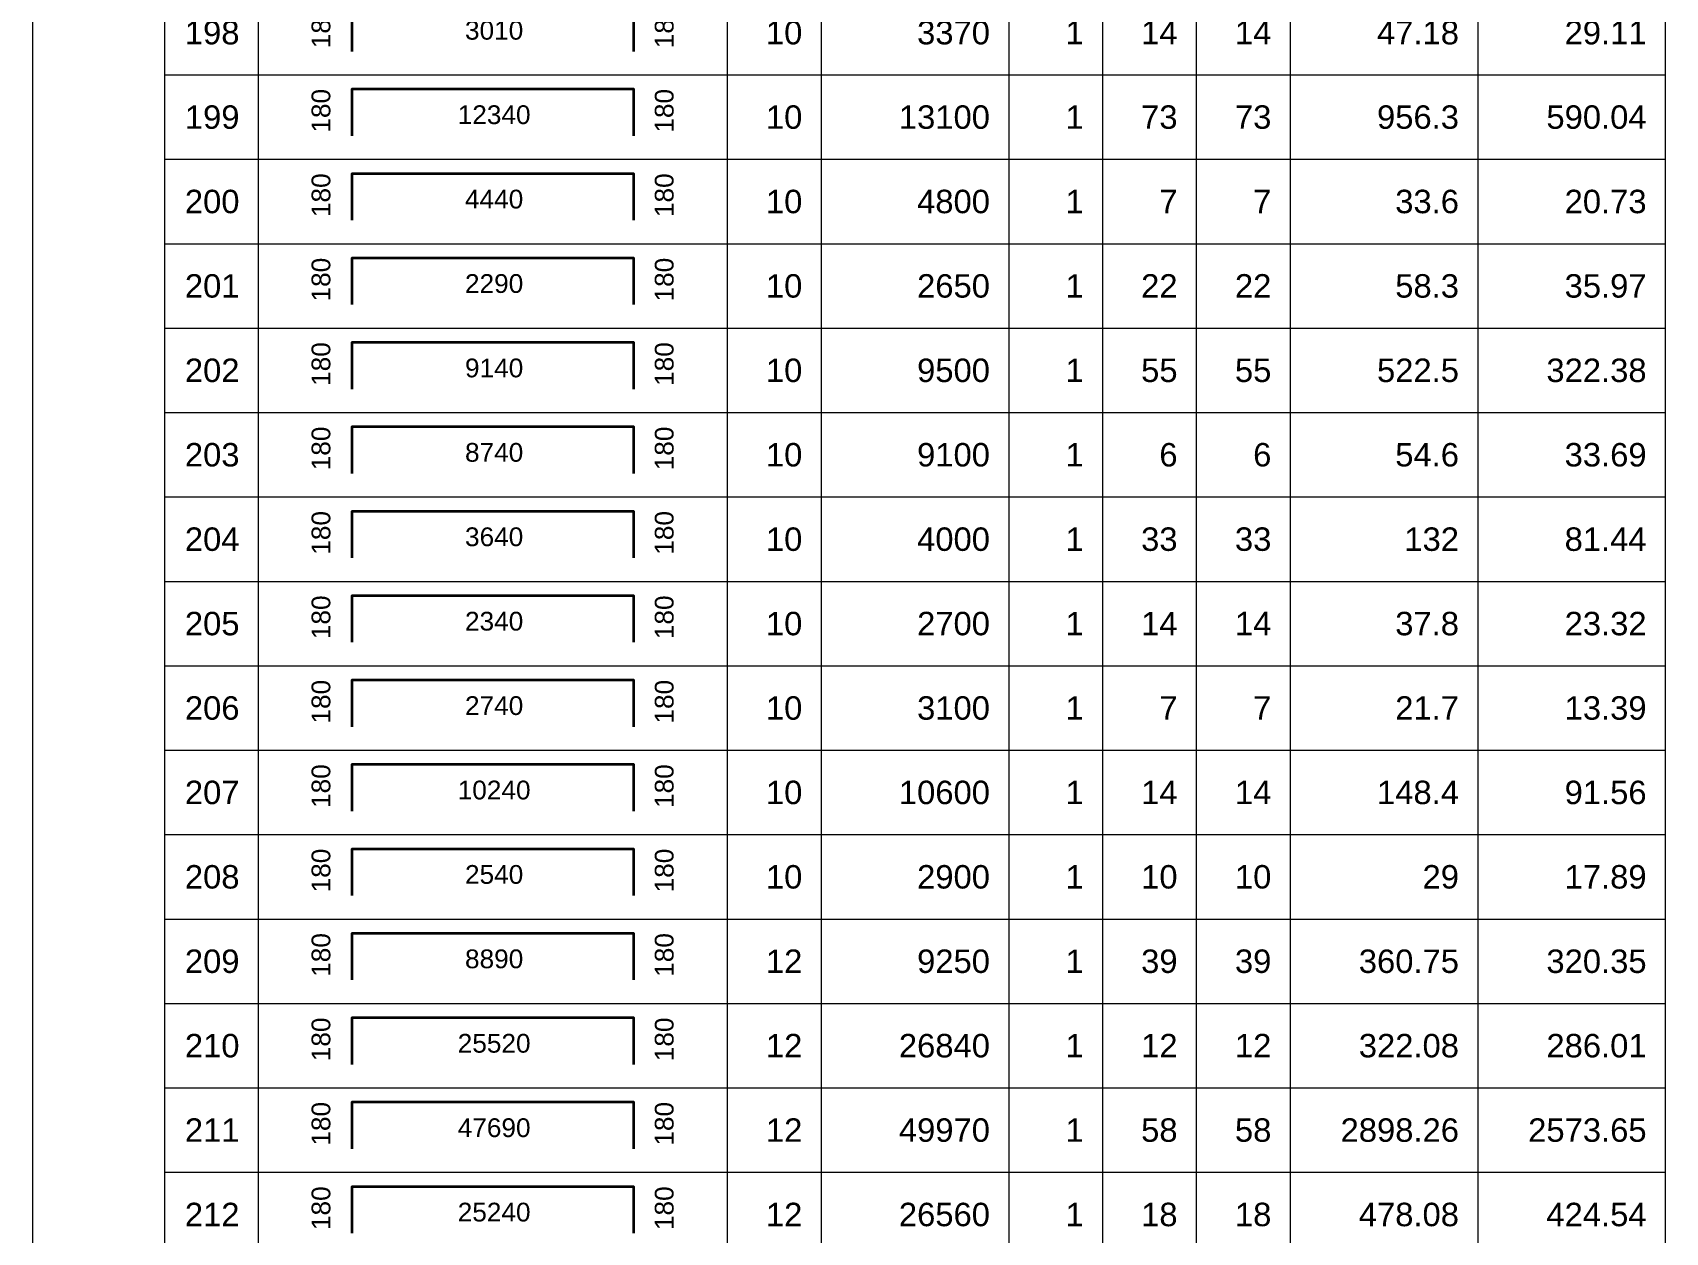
# Model space of a CAD drawing. Header units: millimetres. Extents: x -415354 to 883813, y -531490 to 486716.
# Drawn here: x 798740 to 816146, y -234231 to -221440 of the extents above; entities that cross this region are included whole.
import ezdxf
from ezdxf.enums import TextEntityAlignment as Align

# ---------------------------------------------------------------- set-up
doc = ezdxf.new("R2010")
doc.units = ezdxf.units.MM
doc.header["$MEASUREMENT"] = 0
for name, color, linetype, lineweight in [('NDC_FRAME', 7, 'Continuous', 20), ('NDC_S_REBAR', 4, 'Continuous', 35), ('NDC_S_VN TEXT', 7, 'Continuous', 20), ('NDC_Table', 3, 'Continuous', 20)]:
    doc.layers.add(name, color=color, linetype=linetype, lineweight=lineweight)
doc.styles.add('ARIAL', font='arial.ttf', dxfattribs={"width": 0.8})

# ---------------------------------------------------------------- blocks, each defined once
blk = doc.blocks.new('dang04')
at = {"layer": 'NDC_S_REBAR'}
blk.add_lwpolyline([(3405, -650), (3405, -150), (6405, -150), (6405, -650)], dxfattribs=at)
at = {"layer": 'NDC_Table'}
for p, q in [((0, 0), (0, -900)), ((1405, 0), (1405, -900)), ((2405, 0), (2405, -900)), ((7405, 0), (7405, -900)), ((8405, 0), (8405, -900)), ((10405, 0), (10405, -900)), ((11405, 0), (11405, -900)), ((12405, 0), (12405, -900)), ((13405, 0), (13405, -900)), ((15405, 0), (15405, -900)), ((17405, 0), (17405, -900)), ((1405, -900), (17405, -900))]:
    blk.add_line(p, q, dxfattribs=at)
at = {"layer": 'NDC_S_VN TEXT', "style": 'ARIAL'}
for p in [(3073, -150), (6733, -150)]:
    blk.add_attdef('D03', text='', height=200, rotation=90, dxfattribs=at).set_placement(p, align=Align.MIDDLE_RIGHT)
for p in [(2205, -450), (8205, -450), (10205, -450), (11205, -450), (12205, -450), (13205, -450), (15205, -450), (17205, -450)]:
    blk.add_attdef('D03', text='', height=250, dxfattribs=at).set_placement(p, align=Align.MIDDLE_RIGHT)
blk.add_attdef('D03', text='', height=200, dxfattribs=at).set_placement((4920, -425), align=Align.MIDDLE_CENTER)

msp = doc.modelspace()

# ---------------------------------------------------------------- block references
at = {"layer": 'NDC_FRAME'}
ref = msp.add_blockref('dang04', (798740.5, -220990.5), dxfattribs=at)
ref.add_attrib('D03', '198', dxfattribs={"layer": 'NDC_S_VN TEXT', "height": 250, "style": 'ARIAL'}).set_placement((800945.8, -221440.5), align=Align.MIDDLE_RIGHT)
ref.add_attrib('D03', '180', dxfattribs={"layer": 'NDC_S_VN TEXT', "height": 200, "rotation": 90, "style": 'ARIAL'}).set_placement((801813.8, -221140.5), align=Align.MIDDLE_RIGHT)
ref.add_attrib('D03', '3010', dxfattribs={"layer": 'NDC_S_VN TEXT', "height": 200, "style": 'ARIAL'}).set_placement((803660.1, -221415.2), align=Align.MIDDLE_CENTER)
ref.add_attrib('D03', '180', dxfattribs={"layer": 'NDC_S_VN TEXT', "height": 200, "rotation": 90, "style": 'ARIAL'}).set_placement((805473, -221140.5), align=Align.MIDDLE_RIGHT)
ref.add_attrib('D03', '10', dxfattribs={"layer": 'NDC_S_VN TEXT', "height": 250, "style": 'ARIAL'}).set_placement((806945.8, -221440.5), align=Align.MIDDLE_RIGHT)
ref.add_attrib('D03', '3370', dxfattribs={"layer": 'NDC_S_VN TEXT', "height": 250, "style": 'ARIAL'}).set_placement((808945.8, -221440.5), align=Align.MIDDLE_RIGHT)
ref.add_attrib('D03', '1', dxfattribs={"layer": 'NDC_S_VN TEXT', "height": 250, "style": 'ARIAL'}).set_placement((809945.8, -221440.5), align=Align.MIDDLE_RIGHT)
ref.add_attrib('D03', '14', dxfattribs={"layer": 'NDC_S_VN TEXT', "height": 250, "style": 'ARIAL'}).set_placement((810945.8, -221440.5), align=Align.MIDDLE_RIGHT)
ref.add_attrib('D03', '14', dxfattribs={"layer": 'NDC_S_VN TEXT', "height": 250, "style": 'ARIAL'}).set_placement((811945.8, -221440.2), align=Align.MIDDLE_RIGHT)
ref.add_attrib('D03', '47.18', dxfattribs={"layer": 'NDC_S_VN TEXT', "height": 250, "style": 'ARIAL'}).set_placement((813945.8, -221440.5), align=Align.MIDDLE_RIGHT)
ref.add_attrib('D03', '29.11', dxfattribs={"layer": 'NDC_S_VN TEXT', "height": 250, "style": 'ARIAL'}).set_placement((815945.8, -221440.5), align=Align.MIDDLE_RIGHT)
ref = msp.add_blockref('dang04', (798740.5, -221890.5), dxfattribs=at)
ref.add_attrib('D03', '199', dxfattribs={"layer": 'NDC_S_VN TEXT', "height": 250, "style": 'ARIAL'}).set_placement((800945.8, -222340.5), align=Align.MIDDLE_RIGHT)
ref.add_attrib('D03', '180', dxfattribs={"layer": 'NDC_S_VN TEXT', "height": 200, "rotation": 90, "style": 'ARIAL'}).set_placement((801813.8, -222040.5), align=Align.MIDDLE_RIGHT)
ref.add_attrib('D03', '12340', dxfattribs={"layer": 'NDC_S_VN TEXT', "height": 200, "style": 'ARIAL'}).set_placement((803660.1, -222315.2), align=Align.MIDDLE_CENTER)
ref.add_attrib('D03', '180', dxfattribs={"layer": 'NDC_S_VN TEXT', "height": 200, "rotation": 90, "style": 'ARIAL'}).set_placement((805473, -222040.5), align=Align.MIDDLE_RIGHT)
ref.add_attrib('D03', '10', dxfattribs={"layer": 'NDC_S_VN TEXT', "height": 250, "style": 'ARIAL'}).set_placement((806945.8, -222340.5), align=Align.MIDDLE_RIGHT)
ref.add_attrib('D03', '13100', dxfattribs={"layer": 'NDC_S_VN TEXT', "height": 250, "style": 'ARIAL'}).set_placement((808945.8, -222340.5), align=Align.MIDDLE_RIGHT)
ref.add_attrib('D03', '1', dxfattribs={"layer": 'NDC_S_VN TEXT', "height": 250, "style": 'ARIAL'}).set_placement((809945.8, -222340.5), align=Align.MIDDLE_RIGHT)
ref.add_attrib('D03', '73', dxfattribs={"layer": 'NDC_S_VN TEXT', "height": 250, "style": 'ARIAL'}).set_placement((810945.8, -222340.5), align=Align.MIDDLE_RIGHT)
ref.add_attrib('D03', '73', dxfattribs={"layer": 'NDC_S_VN TEXT', "height": 250, "style": 'ARIAL'}).set_placement((811945.8, -222340.2), align=Align.MIDDLE_RIGHT)
ref.add_attrib('D03', '956.3', dxfattribs={"layer": 'NDC_S_VN TEXT', "height": 250, "style": 'ARIAL'}).set_placement((813945.8, -222340.5), align=Align.MIDDLE_RIGHT)
ref.add_attrib('D03', '590.04', dxfattribs={"layer": 'NDC_S_VN TEXT', "height": 250, "style": 'ARIAL'}).set_placement((815945.8, -222340.5), align=Align.MIDDLE_RIGHT)
ref = msp.add_blockref('dang04', (798740.5, -222790.5), dxfattribs=at)
ref.add_attrib('D03', '200', dxfattribs={"layer": 'NDC_S_VN TEXT', "height": 250, "style": 'ARIAL'}).set_placement((800945.8, -223240.5), align=Align.MIDDLE_RIGHT)
ref.add_attrib('D03', '180', dxfattribs={"layer": 'NDC_S_VN TEXT', "height": 200, "rotation": 90, "style": 'ARIAL'}).set_placement((801813.8, -222940.5), align=Align.MIDDLE_RIGHT)
ref.add_attrib('D03', '4440', dxfattribs={"layer": 'NDC_S_VN TEXT', "height": 200, "style": 'ARIAL'}).set_placement((803660.1, -223215.2), align=Align.MIDDLE_CENTER)
ref.add_attrib('D03', '180', dxfattribs={"layer": 'NDC_S_VN TEXT', "height": 200, "rotation": 90, "style": 'ARIAL'}).set_placement((805473, -222940.5), align=Align.MIDDLE_RIGHT)
ref.add_attrib('D03', '10', dxfattribs={"layer": 'NDC_S_VN TEXT', "height": 250, "style": 'ARIAL'}).set_placement((806945.8, -223240.5), align=Align.MIDDLE_RIGHT)
ref.add_attrib('D03', '4800', dxfattribs={"layer": 'NDC_S_VN TEXT', "height": 250, "style": 'ARIAL'}).set_placement((808945.8, -223240.5), align=Align.MIDDLE_RIGHT)
ref.add_attrib('D03', '1', dxfattribs={"layer": 'NDC_S_VN TEXT', "height": 250, "style": 'ARIAL'}).set_placement((809945.8, -223240.5), align=Align.MIDDLE_RIGHT)
ref.add_attrib('D03', '7', dxfattribs={"layer": 'NDC_S_VN TEXT', "height": 250, "style": 'ARIAL'}).set_placement((810945.8, -223240.5), align=Align.MIDDLE_RIGHT)
ref.add_attrib('D03', '7', dxfattribs={"layer": 'NDC_S_VN TEXT', "height": 250, "style": 'ARIAL'}).set_placement((811945.8, -223240.2), align=Align.MIDDLE_RIGHT)
ref.add_attrib('D03', '33.6', dxfattribs={"layer": 'NDC_S_VN TEXT', "height": 250, "style": 'ARIAL'}).set_placement((813945.8, -223240.5), align=Align.MIDDLE_RIGHT)
ref.add_attrib('D03', '20.73', dxfattribs={"layer": 'NDC_S_VN TEXT', "height": 250, "style": 'ARIAL'}).set_placement((815945.8, -223240.5), align=Align.MIDDLE_RIGHT)
ref = msp.add_blockref('dang04', (798740.5, -223690.5), dxfattribs=at)
ref.add_attrib('D03', '201', dxfattribs={"layer": 'NDC_S_VN TEXT', "height": 250, "style": 'ARIAL'}).set_placement((800945.8, -224140.5), align=Align.MIDDLE_RIGHT)
ref.add_attrib('D03', '180', dxfattribs={"layer": 'NDC_S_VN TEXT', "height": 200, "rotation": 90, "style": 'ARIAL'}).set_placement((801813.8, -223840.5), align=Align.MIDDLE_RIGHT)
ref.add_attrib('D03', '2290', dxfattribs={"layer": 'NDC_S_VN TEXT', "height": 200, "style": 'ARIAL'}).set_placement((803660.1, -224115.2), align=Align.MIDDLE_CENTER)
ref.add_attrib('D03', '180', dxfattribs={"layer": 'NDC_S_VN TEXT', "height": 200, "rotation": 90, "style": 'ARIAL'}).set_placement((805473, -223840.5), align=Align.MIDDLE_RIGHT)
ref.add_attrib('D03', '10', dxfattribs={"layer": 'NDC_S_VN TEXT', "height": 250, "style": 'ARIAL'}).set_placement((806945.8, -224140.5), align=Align.MIDDLE_RIGHT)
ref.add_attrib('D03', '2650', dxfattribs={"layer": 'NDC_S_VN TEXT', "height": 250, "style": 'ARIAL'}).set_placement((808945.8, -224140.5), align=Align.MIDDLE_RIGHT)
ref.add_attrib('D03', '1', dxfattribs={"layer": 'NDC_S_VN TEXT', "height": 250, "style": 'ARIAL'}).set_placement((809945.8, -224140.5), align=Align.MIDDLE_RIGHT)
ref.add_attrib('D03', '22', dxfattribs={"layer": 'NDC_S_VN TEXT', "height": 250, "style": 'ARIAL'}).set_placement((810945.8, -224140.5), align=Align.MIDDLE_RIGHT)
ref.add_attrib('D03', '22', dxfattribs={"layer": 'NDC_S_VN TEXT', "height": 250, "style": 'ARIAL'}).set_placement((811945.8, -224140.2), align=Align.MIDDLE_RIGHT)
ref.add_attrib('D03', '58.3', dxfattribs={"layer": 'NDC_S_VN TEXT', "height": 250, "style": 'ARIAL'}).set_placement((813945.8, -224140.5), align=Align.MIDDLE_RIGHT)
ref.add_attrib('D03', '35.97', dxfattribs={"layer": 'NDC_S_VN TEXT', "height": 250, "style": 'ARIAL'}).set_placement((815945.8, -224140.5), align=Align.MIDDLE_RIGHT)
ref = msp.add_blockref('dang04', (798740.5, -224590.5), dxfattribs=at)
ref.add_attrib('D03', '202', dxfattribs={"layer": 'NDC_S_VN TEXT', "height": 250, "style": 'ARIAL'}).set_placement((800945.8, -225040.5), align=Align.MIDDLE_RIGHT)
ref.add_attrib('D03', '180', dxfattribs={"layer": 'NDC_S_VN TEXT', "height": 200, "rotation": 90, "style": 'ARIAL'}).set_placement((801813.8, -224740.5), align=Align.MIDDLE_RIGHT)
ref.add_attrib('D03', '9140', dxfattribs={"layer": 'NDC_S_VN TEXT', "height": 200, "style": 'ARIAL'}).set_placement((803660.1, -225015.2), align=Align.MIDDLE_CENTER)
ref.add_attrib('D03', '180', dxfattribs={"layer": 'NDC_S_VN TEXT', "height": 200, "rotation": 90, "style": 'ARIAL'}).set_placement((805473, -224740.5), align=Align.MIDDLE_RIGHT)
ref.add_attrib('D03', '10', dxfattribs={"layer": 'NDC_S_VN TEXT', "height": 250, "style": 'ARIAL'}).set_placement((806945.8, -225040.5), align=Align.MIDDLE_RIGHT)
ref.add_attrib('D03', '9500', dxfattribs={"layer": 'NDC_S_VN TEXT', "height": 250, "style": 'ARIAL'}).set_placement((808945.8, -225040.5), align=Align.MIDDLE_RIGHT)
ref.add_attrib('D03', '1', dxfattribs={"layer": 'NDC_S_VN TEXT', "height": 250, "style": 'ARIAL'}).set_placement((809945.8, -225040.5), align=Align.MIDDLE_RIGHT)
ref.add_attrib('D03', '55', dxfattribs={"layer": 'NDC_S_VN TEXT', "height": 250, "style": 'ARIAL'}).set_placement((810945.8, -225040.5), align=Align.MIDDLE_RIGHT)
ref.add_attrib('D03', '55', dxfattribs={"layer": 'NDC_S_VN TEXT', "height": 250, "style": 'ARIAL'}).set_placement((811945.8, -225040.2), align=Align.MIDDLE_RIGHT)
ref.add_attrib('D03', '522.5', dxfattribs={"layer": 'NDC_S_VN TEXT', "height": 250, "style": 'ARIAL'}).set_placement((813945.8, -225040.5), align=Align.MIDDLE_RIGHT)
ref.add_attrib('D03', '322.38', dxfattribs={"layer": 'NDC_S_VN TEXT', "height": 250, "style": 'ARIAL'}).set_placement((815945.8, -225040.5), align=Align.MIDDLE_RIGHT)
ref = msp.add_blockref('dang04', (798740.5, -225490.5), dxfattribs=at)
ref.add_attrib('D03', '203', dxfattribs={"layer": 'NDC_S_VN TEXT', "height": 250, "style": 'ARIAL'}).set_placement((800945.8, -225940.5), align=Align.MIDDLE_RIGHT)
ref.add_attrib('D03', '180', dxfattribs={"layer": 'NDC_S_VN TEXT', "height": 200, "rotation": 90, "style": 'ARIAL'}).set_placement((801813.8, -225640.5), align=Align.MIDDLE_RIGHT)
ref.add_attrib('D03', '8740', dxfattribs={"layer": 'NDC_S_VN TEXT', "height": 200, "style": 'ARIAL'}).set_placement((803660.1, -225915.2), align=Align.MIDDLE_CENTER)
ref.add_attrib('D03', '180', dxfattribs={"layer": 'NDC_S_VN TEXT', "height": 200, "rotation": 90, "style": 'ARIAL'}).set_placement((805473, -225640.5), align=Align.MIDDLE_RIGHT)
ref.add_attrib('D03', '10', dxfattribs={"layer": 'NDC_S_VN TEXT', "height": 250, "style": 'ARIAL'}).set_placement((806945.8, -225940.5), align=Align.MIDDLE_RIGHT)
ref.add_attrib('D03', '9100', dxfattribs={"layer": 'NDC_S_VN TEXT', "height": 250, "style": 'ARIAL'}).set_placement((808945.8, -225940.5), align=Align.MIDDLE_RIGHT)
ref.add_attrib('D03', '1', dxfattribs={"layer": 'NDC_S_VN TEXT', "height": 250, "style": 'ARIAL'}).set_placement((809945.8, -225940.5), align=Align.MIDDLE_RIGHT)
ref.add_attrib('D03', '6', dxfattribs={"layer": 'NDC_S_VN TEXT', "height": 250, "style": 'ARIAL'}).set_placement((810945.8, -225940.5), align=Align.MIDDLE_RIGHT)
ref.add_attrib('D03', '6', dxfattribs={"layer": 'NDC_S_VN TEXT', "height": 250, "style": 'ARIAL'}).set_placement((811945.8, -225940.2), align=Align.MIDDLE_RIGHT)
ref.add_attrib('D03', '54.6', dxfattribs={"layer": 'NDC_S_VN TEXT', "height": 250, "style": 'ARIAL'}).set_placement((813945.8, -225940.5), align=Align.MIDDLE_RIGHT)
ref.add_attrib('D03', '33.69', dxfattribs={"layer": 'NDC_S_VN TEXT', "height": 250, "style": 'ARIAL'}).set_placement((815945.8, -225940.5), align=Align.MIDDLE_RIGHT)
ref = msp.add_blockref('dang04', (798740.5, -226390.5), dxfattribs=at)
ref.add_attrib('D03', '204', dxfattribs={"layer": 'NDC_S_VN TEXT', "height": 250, "style": 'ARIAL'}).set_placement((800945.8, -226840.5), align=Align.MIDDLE_RIGHT)
ref.add_attrib('D03', '180', dxfattribs={"layer": 'NDC_S_VN TEXT', "height": 200, "rotation": 90, "style": 'ARIAL'}).set_placement((801813.8, -226540.5), align=Align.MIDDLE_RIGHT)
ref.add_attrib('D03', '3640', dxfattribs={"layer": 'NDC_S_VN TEXT', "height": 200, "style": 'ARIAL'}).set_placement((803660.1, -226815.2), align=Align.MIDDLE_CENTER)
ref.add_attrib('D03', '180', dxfattribs={"layer": 'NDC_S_VN TEXT', "height": 200, "rotation": 90, "style": 'ARIAL'}).set_placement((805473, -226540.5), align=Align.MIDDLE_RIGHT)
ref.add_attrib('D03', '10', dxfattribs={"layer": 'NDC_S_VN TEXT', "height": 250, "style": 'ARIAL'}).set_placement((806945.8, -226840.5), align=Align.MIDDLE_RIGHT)
ref.add_attrib('D03', '4000', dxfattribs={"layer": 'NDC_S_VN TEXT', "height": 250, "style": 'ARIAL'}).set_placement((808945.8, -226840.5), align=Align.MIDDLE_RIGHT)
ref.add_attrib('D03', '1', dxfattribs={"layer": 'NDC_S_VN TEXT', "height": 250, "style": 'ARIAL'}).set_placement((809945.8, -226840.5), align=Align.MIDDLE_RIGHT)
ref.add_attrib('D03', '33', dxfattribs={"layer": 'NDC_S_VN TEXT', "height": 250, "style": 'ARIAL'}).set_placement((810945.8, -226840.5), align=Align.MIDDLE_RIGHT)
ref.add_attrib('D03', '33', dxfattribs={"layer": 'NDC_S_VN TEXT', "height": 250, "style": 'ARIAL'}).set_placement((811945.8, -226840.2), align=Align.MIDDLE_RIGHT)
ref.add_attrib('D03', '132', dxfattribs={"layer": 'NDC_S_VN TEXT', "height": 250, "style": 'ARIAL'}).set_placement((813945.8, -226840.5), align=Align.MIDDLE_RIGHT)
ref.add_attrib('D03', '81.44', dxfattribs={"layer": 'NDC_S_VN TEXT', "height": 250, "style": 'ARIAL'}).set_placement((815945.8, -226840.5), align=Align.MIDDLE_RIGHT)
ref = msp.add_blockref('dang04', (798740.5, -227290.5), dxfattribs=at)
ref.add_attrib('D03', '205', dxfattribs={"layer": 'NDC_S_VN TEXT', "height": 250, "style": 'ARIAL'}).set_placement((800945.8, -227740.5), align=Align.MIDDLE_RIGHT)
ref.add_attrib('D03', '180', dxfattribs={"layer": 'NDC_S_VN TEXT', "height": 200, "rotation": 90, "style": 'ARIAL'}).set_placement((801813.8, -227440.5), align=Align.MIDDLE_RIGHT)
ref.add_attrib('D03', '2340', dxfattribs={"layer": 'NDC_S_VN TEXT', "height": 200, "style": 'ARIAL'}).set_placement((803660.1, -227715.2), align=Align.MIDDLE_CENTER)
ref.add_attrib('D03', '180', dxfattribs={"layer": 'NDC_S_VN TEXT', "height": 200, "rotation": 90, "style": 'ARIAL'}).set_placement((805473, -227440.5), align=Align.MIDDLE_RIGHT)
ref.add_attrib('D03', '10', dxfattribs={"layer": 'NDC_S_VN TEXT', "height": 250, "style": 'ARIAL'}).set_placement((806945.8, -227740.5), align=Align.MIDDLE_RIGHT)
ref.add_attrib('D03', '2700', dxfattribs={"layer": 'NDC_S_VN TEXT', "height": 250, "style": 'ARIAL'}).set_placement((808945.8, -227740.5), align=Align.MIDDLE_RIGHT)
ref.add_attrib('D03', '1', dxfattribs={"layer": 'NDC_S_VN TEXT', "height": 250, "style": 'ARIAL'}).set_placement((809945.8, -227740.5), align=Align.MIDDLE_RIGHT)
ref.add_attrib('D03', '14', dxfattribs={"layer": 'NDC_S_VN TEXT', "height": 250, "style": 'ARIAL'}).set_placement((810945.8, -227740.5), align=Align.MIDDLE_RIGHT)
ref.add_attrib('D03', '14', dxfattribs={"layer": 'NDC_S_VN TEXT', "height": 250, "style": 'ARIAL'}).set_placement((811945.8, -227740.2), align=Align.MIDDLE_RIGHT)
ref.add_attrib('D03', '37.8', dxfattribs={"layer": 'NDC_S_VN TEXT', "height": 250, "style": 'ARIAL'}).set_placement((813945.8, -227740.5), align=Align.MIDDLE_RIGHT)
ref.add_attrib('D03', '23.32', dxfattribs={"layer": 'NDC_S_VN TEXT', "height": 250, "style": 'ARIAL'}).set_placement((815945.8, -227740.5), align=Align.MIDDLE_RIGHT)
ref = msp.add_blockref('dang04', (798740.5, -228190.5), dxfattribs=at)
ref.add_attrib('D03', '206', dxfattribs={"layer": 'NDC_S_VN TEXT', "height": 250, "style": 'ARIAL'}).set_placement((800945.8, -228640.5), align=Align.MIDDLE_RIGHT)
ref.add_attrib('D03', '180', dxfattribs={"layer": 'NDC_S_VN TEXT', "height": 200, "rotation": 90, "style": 'ARIAL'}).set_placement((801813.8, -228340.5), align=Align.MIDDLE_RIGHT)
ref.add_attrib('D03', '2740', dxfattribs={"layer": 'NDC_S_VN TEXT', "height": 200, "style": 'ARIAL'}).set_placement((803660.1, -228615.2), align=Align.MIDDLE_CENTER)
ref.add_attrib('D03', '180', dxfattribs={"layer": 'NDC_S_VN TEXT', "height": 200, "rotation": 90, "style": 'ARIAL'}).set_placement((805473, -228340.5), align=Align.MIDDLE_RIGHT)
ref.add_attrib('D03', '10', dxfattribs={"layer": 'NDC_S_VN TEXT', "height": 250, "style": 'ARIAL'}).set_placement((806945.8, -228640.5), align=Align.MIDDLE_RIGHT)
ref.add_attrib('D03', '3100', dxfattribs={"layer": 'NDC_S_VN TEXT', "height": 250, "style": 'ARIAL'}).set_placement((808945.8, -228640.5), align=Align.MIDDLE_RIGHT)
ref.add_attrib('D03', '1', dxfattribs={"layer": 'NDC_S_VN TEXT', "height": 250, "style": 'ARIAL'}).set_placement((809945.8, -228640.5), align=Align.MIDDLE_RIGHT)
ref.add_attrib('D03', '7', dxfattribs={"layer": 'NDC_S_VN TEXT', "height": 250, "style": 'ARIAL'}).set_placement((810945.8, -228640.5), align=Align.MIDDLE_RIGHT)
ref.add_attrib('D03', '7', dxfattribs={"layer": 'NDC_S_VN TEXT', "height": 250, "style": 'ARIAL'}).set_placement((811945.8, -228640.2), align=Align.MIDDLE_RIGHT)
ref.add_attrib('D03', '21.7', dxfattribs={"layer": 'NDC_S_VN TEXT', "height": 250, "style": 'ARIAL'}).set_placement((813945.8, -228640.5), align=Align.MIDDLE_RIGHT)
ref.add_attrib('D03', '13.39', dxfattribs={"layer": 'NDC_S_VN TEXT', "height": 250, "style": 'ARIAL'}).set_placement((815945.8, -228640.5), align=Align.MIDDLE_RIGHT)
ref = msp.add_blockref('dang04', (798740.5, -229090.5), dxfattribs=at)
ref.add_attrib('D03', '207', dxfattribs={"layer": 'NDC_S_VN TEXT', "height": 250, "style": 'ARIAL'}).set_placement((800945.8, -229540.5), align=Align.MIDDLE_RIGHT)
ref.add_attrib('D03', '180', dxfattribs={"layer": 'NDC_S_VN TEXT', "height": 200, "rotation": 90, "style": 'ARIAL'}).set_placement((801813.8, -229240.5), align=Align.MIDDLE_RIGHT)
ref.add_attrib('D03', '10240', dxfattribs={"layer": 'NDC_S_VN TEXT', "height": 200, "style": 'ARIAL'}).set_placement((803660.1, -229515.2), align=Align.MIDDLE_CENTER)
ref.add_attrib('D03', '180', dxfattribs={"layer": 'NDC_S_VN TEXT', "height": 200, "rotation": 90, "style": 'ARIAL'}).set_placement((805473, -229240.5), align=Align.MIDDLE_RIGHT)
ref.add_attrib('D03', '10', dxfattribs={"layer": 'NDC_S_VN TEXT', "height": 250, "style": 'ARIAL'}).set_placement((806945.8, -229540.5), align=Align.MIDDLE_RIGHT)
ref.add_attrib('D03', '10600', dxfattribs={"layer": 'NDC_S_VN TEXT', "height": 250, "style": 'ARIAL'}).set_placement((808945.8, -229540.5), align=Align.MIDDLE_RIGHT)
ref.add_attrib('D03', '1', dxfattribs={"layer": 'NDC_S_VN TEXT', "height": 250, "style": 'ARIAL'}).set_placement((809945.8, -229540.5), align=Align.MIDDLE_RIGHT)
ref.add_attrib('D03', '14', dxfattribs={"layer": 'NDC_S_VN TEXT', "height": 250, "style": 'ARIAL'}).set_placement((810945.8, -229540.5), align=Align.MIDDLE_RIGHT)
ref.add_attrib('D03', '14', dxfattribs={"layer": 'NDC_S_VN TEXT', "height": 250, "style": 'ARIAL'}).set_placement((811945.8, -229540.2), align=Align.MIDDLE_RIGHT)
ref.add_attrib('D03', '148.4', dxfattribs={"layer": 'NDC_S_VN TEXT', "height": 250, "style": 'ARIAL'}).set_placement((813945.8, -229540.5), align=Align.MIDDLE_RIGHT)
ref.add_attrib('D03', '91.56', dxfattribs={"layer": 'NDC_S_VN TEXT', "height": 250, "style": 'ARIAL'}).set_placement((815945.8, -229540.5), align=Align.MIDDLE_RIGHT)
ref = msp.add_blockref('dang04', (798740.5, -229990.5), dxfattribs=at)
ref.add_attrib('D03', '208', dxfattribs={"layer": 'NDC_S_VN TEXT', "height": 250, "style": 'ARIAL'}).set_placement((800945.8, -230440.5), align=Align.MIDDLE_RIGHT)
ref.add_attrib('D03', '180', dxfattribs={"layer": 'NDC_S_VN TEXT', "height": 200, "rotation": 90, "style": 'ARIAL'}).set_placement((801813.8, -230140.5), align=Align.MIDDLE_RIGHT)
ref.add_attrib('D03', '2540', dxfattribs={"layer": 'NDC_S_VN TEXT', "height": 200, "style": 'ARIAL'}).set_placement((803660.1, -230415.2), align=Align.MIDDLE_CENTER)
ref.add_attrib('D03', '180', dxfattribs={"layer": 'NDC_S_VN TEXT', "height": 200, "rotation": 90, "style": 'ARIAL'}).set_placement((805473, -230140.5), align=Align.MIDDLE_RIGHT)
ref.add_attrib('D03', '10', dxfattribs={"layer": 'NDC_S_VN TEXT', "height": 250, "style": 'ARIAL'}).set_placement((806945.8, -230440.5), align=Align.MIDDLE_RIGHT)
ref.add_attrib('D03', '2900', dxfattribs={"layer": 'NDC_S_VN TEXT', "height": 250, "style": 'ARIAL'}).set_placement((808945.8, -230440.5), align=Align.MIDDLE_RIGHT)
ref.add_attrib('D03', '1', dxfattribs={"layer": 'NDC_S_VN TEXT', "height": 250, "style": 'ARIAL'}).set_placement((809945.8, -230440.5), align=Align.MIDDLE_RIGHT)
ref.add_attrib('D03', '10', dxfattribs={"layer": 'NDC_S_VN TEXT', "height": 250, "style": 'ARIAL'}).set_placement((810945.8, -230440.5), align=Align.MIDDLE_RIGHT)
ref.add_attrib('D03', '10', dxfattribs={"layer": 'NDC_S_VN TEXT', "height": 250, "style": 'ARIAL'}).set_placement((811945.8, -230440.2), align=Align.MIDDLE_RIGHT)
ref.add_attrib('D03', '29', dxfattribs={"layer": 'NDC_S_VN TEXT', "height": 250, "style": 'ARIAL'}).set_placement((813945.8, -230440.5), align=Align.MIDDLE_RIGHT)
ref.add_attrib('D03', '17.89', dxfattribs={"layer": 'NDC_S_VN TEXT', "height": 250, "style": 'ARIAL'}).set_placement((815945.8, -230440.5), align=Align.MIDDLE_RIGHT)
ref = msp.add_blockref('dang04', (798740.5, -230890.5), dxfattribs=at)
ref.add_attrib('D03', '209', dxfattribs={"layer": 'NDC_S_VN TEXT', "height": 250, "style": 'ARIAL'}).set_placement((800945.8, -231340.5), align=Align.MIDDLE_RIGHT)
ref.add_attrib('D03', '180', dxfattribs={"layer": 'NDC_S_VN TEXT', "height": 200, "rotation": 90, "style": 'ARIAL'}).set_placement((801813.8, -231040.5), align=Align.MIDDLE_RIGHT)
ref.add_attrib('D03', '8890', dxfattribs={"layer": 'NDC_S_VN TEXT', "height": 200, "style": 'ARIAL'}).set_placement((803660.1, -231315.2), align=Align.MIDDLE_CENTER)
ref.add_attrib('D03', '180', dxfattribs={"layer": 'NDC_S_VN TEXT', "height": 200, "rotation": 90, "style": 'ARIAL'}).set_placement((805473, -231040.5), align=Align.MIDDLE_RIGHT)
ref.add_attrib('D03', '12', dxfattribs={"layer": 'NDC_S_VN TEXT', "height": 250, "style": 'ARIAL'}).set_placement((806945.8, -231340.5), align=Align.MIDDLE_RIGHT)
ref.add_attrib('D03', '9250', dxfattribs={"layer": 'NDC_S_VN TEXT', "height": 250, "style": 'ARIAL'}).set_placement((808945.8, -231340.5), align=Align.MIDDLE_RIGHT)
ref.add_attrib('D03', '1', dxfattribs={"layer": 'NDC_S_VN TEXT', "height": 250, "style": 'ARIAL'}).set_placement((809945.8, -231340.5), align=Align.MIDDLE_RIGHT)
ref.add_attrib('D03', '39', dxfattribs={"layer": 'NDC_S_VN TEXT', "height": 250, "style": 'ARIAL'}).set_placement((810945.8, -231340.5), align=Align.MIDDLE_RIGHT)
ref.add_attrib('D03', '39', dxfattribs={"layer": 'NDC_S_VN TEXT', "height": 250, "style": 'ARIAL'}).set_placement((811945.8, -231340.2), align=Align.MIDDLE_RIGHT)
ref.add_attrib('D03', '360.75', dxfattribs={"layer": 'NDC_S_VN TEXT', "height": 250, "style": 'ARIAL'}).set_placement((813945.8, -231340.5), align=Align.MIDDLE_RIGHT)
ref.add_attrib('D03', '320.35', dxfattribs={"layer": 'NDC_S_VN TEXT', "height": 250, "style": 'ARIAL'}).set_placement((815945.8, -231340.5), align=Align.MIDDLE_RIGHT)
ref = msp.add_blockref('dang04', (798740.5, -231790.5), dxfattribs=at)
ref.add_attrib('D03', '210', dxfattribs={"layer": 'NDC_S_VN TEXT', "height": 250, "style": 'ARIAL'}).set_placement((800945.8, -232240.5), align=Align.MIDDLE_RIGHT)
ref.add_attrib('D03', '180', dxfattribs={"layer": 'NDC_S_VN TEXT', "height": 200, "rotation": 90, "style": 'ARIAL'}).set_placement((801813.8, -231940.5), align=Align.MIDDLE_RIGHT)
ref.add_attrib('D03', '25520', dxfattribs={"layer": 'NDC_S_VN TEXT', "height": 200, "style": 'ARIAL'}).set_placement((803660.1, -232215.2), align=Align.MIDDLE_CENTER)
ref.add_attrib('D03', '180', dxfattribs={"layer": 'NDC_S_VN TEXT', "height": 200, "rotation": 90, "style": 'ARIAL'}).set_placement((805473, -231940.5), align=Align.MIDDLE_RIGHT)
ref.add_attrib('D03', '12', dxfattribs={"layer": 'NDC_S_VN TEXT', "height": 250, "style": 'ARIAL'}).set_placement((806945.8, -232240.5), align=Align.MIDDLE_RIGHT)
ref.add_attrib('D03', '26840', dxfattribs={"layer": 'NDC_S_VN TEXT', "height": 250, "style": 'ARIAL'}).set_placement((808945.8, -232240.5), align=Align.MIDDLE_RIGHT)
ref.add_attrib('D03', '1', dxfattribs={"layer": 'NDC_S_VN TEXT', "height": 250, "style": 'ARIAL'}).set_placement((809945.8, -232240.5), align=Align.MIDDLE_RIGHT)
ref.add_attrib('D03', '12', dxfattribs={"layer": 'NDC_S_VN TEXT', "height": 250, "style": 'ARIAL'}).set_placement((810945.8, -232240.5), align=Align.MIDDLE_RIGHT)
ref.add_attrib('D03', '12', dxfattribs={"layer": 'NDC_S_VN TEXT', "height": 250, "style": 'ARIAL'}).set_placement((811945.8, -232240.2), align=Align.MIDDLE_RIGHT)
ref.add_attrib('D03', '322.08', dxfattribs={"layer": 'NDC_S_VN TEXT', "height": 250, "style": 'ARIAL'}).set_placement((813945.8, -232240.5), align=Align.MIDDLE_RIGHT)
ref.add_attrib('D03', '286.01', dxfattribs={"layer": 'NDC_S_VN TEXT', "height": 250, "style": 'ARIAL'}).set_placement((815945.8, -232240.5), align=Align.MIDDLE_RIGHT)
ref = msp.add_blockref('dang04', (798740.5, -232690.5), dxfattribs=at)
ref.add_attrib('D03', '211', dxfattribs={"layer": 'NDC_S_VN TEXT', "height": 250, "style": 'ARIAL'}).set_placement((800945.8, -233140.5), align=Align.MIDDLE_RIGHT)
ref.add_attrib('D03', '180', dxfattribs={"layer": 'NDC_S_VN TEXT', "height": 200, "rotation": 90, "style": 'ARIAL'}).set_placement((801813.8, -232840.5), align=Align.MIDDLE_RIGHT)
ref.add_attrib('D03', '47690', dxfattribs={"layer": 'NDC_S_VN TEXT', "height": 200, "style": 'ARIAL'}).set_placement((803660.1, -233115.2), align=Align.MIDDLE_CENTER)
ref.add_attrib('D03', '180', dxfattribs={"layer": 'NDC_S_VN TEXT', "height": 200, "rotation": 90, "style": 'ARIAL'}).set_placement((805473, -232840.5), align=Align.MIDDLE_RIGHT)
ref.add_attrib('D03', '12', dxfattribs={"layer": 'NDC_S_VN TEXT', "height": 250, "style": 'ARIAL'}).set_placement((806945.8, -233140.5), align=Align.MIDDLE_RIGHT)
ref.add_attrib('D03', '49970', dxfattribs={"layer": 'NDC_S_VN TEXT', "height": 250, "style": 'ARIAL'}).set_placement((808945.8, -233140.5), align=Align.MIDDLE_RIGHT)
ref.add_attrib('D03', '1', dxfattribs={"layer": 'NDC_S_VN TEXT', "height": 250, "style": 'ARIAL'}).set_placement((809945.8, -233140.5), align=Align.MIDDLE_RIGHT)
ref.add_attrib('D03', '58', dxfattribs={"layer": 'NDC_S_VN TEXT', "height": 250, "style": 'ARIAL'}).set_placement((810945.8, -233140.5), align=Align.MIDDLE_RIGHT)
ref.add_attrib('D03', '58', dxfattribs={"layer": 'NDC_S_VN TEXT', "height": 250, "style": 'ARIAL'}).set_placement((811945.8, -233140.2), align=Align.MIDDLE_RIGHT)
ref.add_attrib('D03', '2898.26', dxfattribs={"layer": 'NDC_S_VN TEXT', "height": 250, "style": 'ARIAL'}).set_placement((813945.8, -233140.5), align=Align.MIDDLE_RIGHT)
ref.add_attrib('D03', '2573.65', dxfattribs={"layer": 'NDC_S_VN TEXT', "height": 250, "style": 'ARIAL'}).set_placement((815945.8, -233140.5), align=Align.MIDDLE_RIGHT)
ref = msp.add_blockref('dang04', (798740.5, -233590.5), dxfattribs=at)
ref.add_attrib('D03', '212', dxfattribs={"layer": 'NDC_S_VN TEXT', "height": 250, "style": 'ARIAL'}).set_placement((800945.8, -234040.5), align=Align.MIDDLE_RIGHT)
ref.add_attrib('D03', '180', dxfattribs={"layer": 'NDC_S_VN TEXT', "height": 200, "rotation": 90, "style": 'ARIAL'}).set_placement((801813.8, -233740.5), align=Align.MIDDLE_RIGHT)
ref.add_attrib('D03', '25240', dxfattribs={"layer": 'NDC_S_VN TEXT', "height": 200, "style": 'ARIAL'}).set_placement((803660.1, -234015.2), align=Align.MIDDLE_CENTER)
ref.add_attrib('D03', '180', dxfattribs={"layer": 'NDC_S_VN TEXT', "height": 200, "rotation": 90, "style": 'ARIAL'}).set_placement((805473, -233740.5), align=Align.MIDDLE_RIGHT)
ref.add_attrib('D03', '12', dxfattribs={"layer": 'NDC_S_VN TEXT', "height": 250, "style": 'ARIAL'}).set_placement((806945.8, -234040.5), align=Align.MIDDLE_RIGHT)
ref.add_attrib('D03', '26560', dxfattribs={"layer": 'NDC_S_VN TEXT', "height": 250, "style": 'ARIAL'}).set_placement((808945.8, -234040.5), align=Align.MIDDLE_RIGHT)
ref.add_attrib('D03', '1', dxfattribs={"layer": 'NDC_S_VN TEXT', "height": 250, "style": 'ARIAL'}).set_placement((809945.8, -234040.5), align=Align.MIDDLE_RIGHT)
ref.add_attrib('D03', '18', dxfattribs={"layer": 'NDC_S_VN TEXT', "height": 250, "style": 'ARIAL'}).set_placement((810945.8, -234040.5), align=Align.MIDDLE_RIGHT)
ref.add_attrib('D03', '18', dxfattribs={"layer": 'NDC_S_VN TEXT', "height": 250, "style": 'ARIAL'}).set_placement((811945.8, -234040.2), align=Align.MIDDLE_RIGHT)
ref.add_attrib('D03', '478.08', dxfattribs={"layer": 'NDC_S_VN TEXT', "height": 250, "style": 'ARIAL'}).set_placement((813945.8, -234040.5), align=Align.MIDDLE_RIGHT)
ref.add_attrib('D03', '424.54', dxfattribs={"layer": 'NDC_S_VN TEXT', "height": 250, "style": 'ARIAL'}).set_placement((815945.8, -234040.5), align=Align.MIDDLE_RIGHT)

doc.saveas('drawing.dxf')
